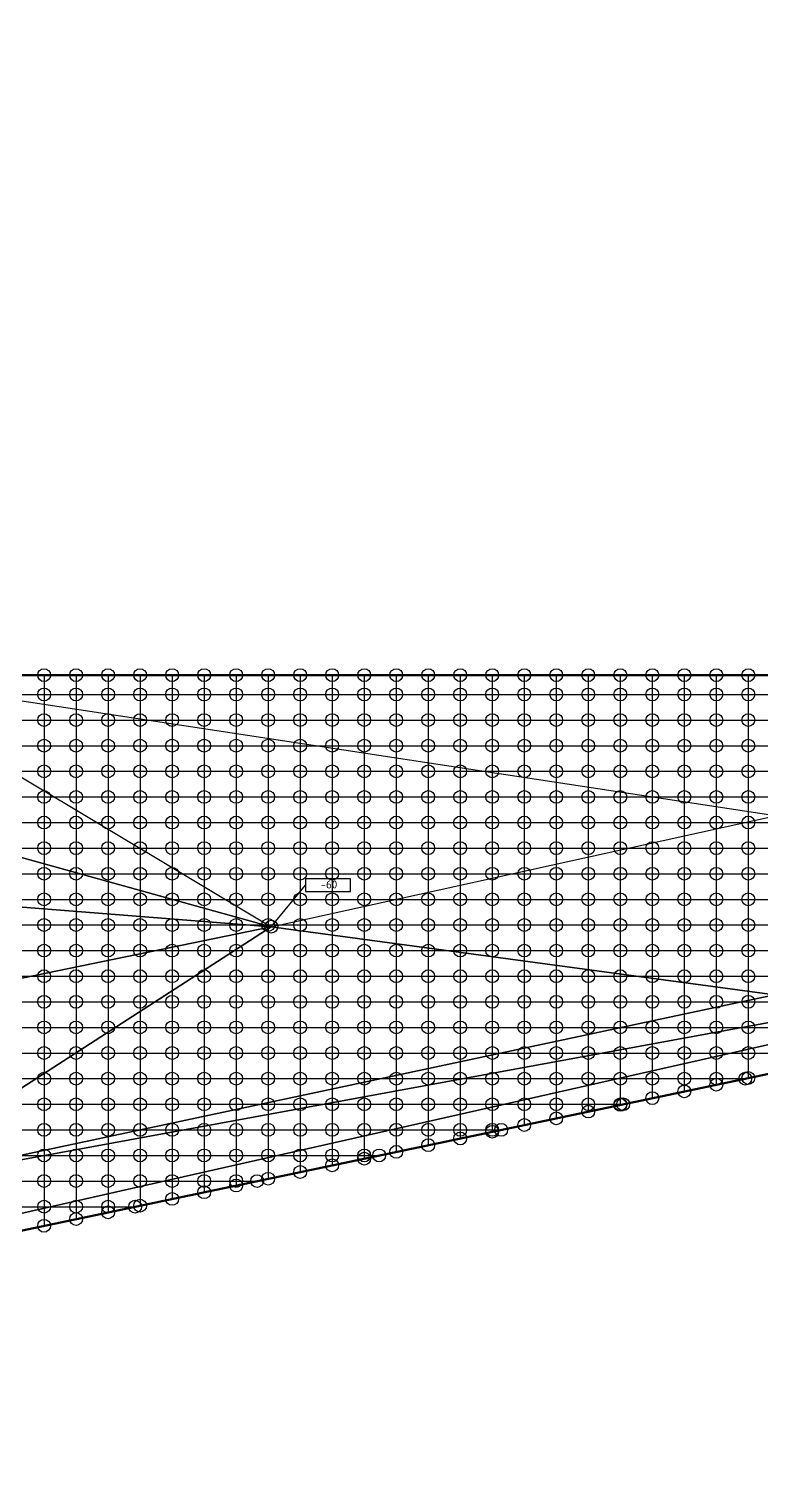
# Model space of a CAD drawing. Header units: millimetres. Extents: x 3543 to 601035, y -146359 to 38454.
# Drawn here: x 499518 to 510965, y 4826 to 27158 of the extents above; entities that cross this region are included whole.
import ezdxf
from ezdxf.enums import TextEntityAlignment as Align

# ---------------------------------------------------------------- set-up
doc = ezdxf.new("R2010")
doc.units = ezdxf.units.MM
doc.layers.add('контур', color=1, linetype='Continuous', lineweight=50)
for name, color, linetype in [('линии_высот', 4, 'Continuous'), ('опорыvb', 7, 'Continuous'), ('сеткаvb', 8, 'Continuous')]:
    doc.layers.add(name, color=color, linetype=linetype)
doc.styles.add('isocpeur', font='isocpeur.ttf')

# ---------------------------------------------------------------- blocks, each defined once
blk = doc.blocks.new('otmetka_oporvb')
at = {"linetype": 'ByBlock', "lineweight": -2}
blk.add_hatch(color=0, dxfattribs=at).paths.add_polyline_path([(-38, -32, 1), (38, 32, 1)])
at = {"color": 0, "linetype": 'ByBlock', "lineweight": -2}
blk.add_line((0, 0), (2142, 2596), dxfattribs=at)
at = {"color": 0}
blk.add_lwpolyline([(2142, 2196), (4942, 2196), (4942, 2996), (2142, 2996)], close=True, dxfattribs=at)
at = {"color": 0, "linetype": 'ByBlock', "lineweight": -2, "style": 'isocpeur'}
blk.add_attdef('OTM', text='', height=500, dxfattribs=at).set_placement((3600, 2639), align=Align.MIDDLE_CENTER)
blk = doc.blocks.new('opor_symbPRO')
at = {"color": 0, "ltscale": 20}
blk.add_circle((0, 0), 100, dxfattribs=at)

msp = doc.modelspace()

# ---------------------------------------------------------------- linework, layer by layer
at = {"layer": 'контур', "linetype": 'Continuous'}
msp.add_lwpolyline([(482446.7, 4826.4), (477760.5, 27157.8), (496743.3, 27157.8), (496743.3, 17060.4), (528243.1, 17060.4), (528243.1, 27157.8), (565904.8, 27157.8), (565904.8, 22339.3)], close=True, dxfattribs=at)
at = {"layer": 'линии_высот'}
for points in [[(482446.7, 4826.4), (519200.6, 13124.4), (565904.8, 22339.3)], [(496743.3, 17060.4), (528243.1, 17060.4), (511181.2, 14864.1)], [(511181.2, 14864.1), (496743.3, 17060.4), (503309.6, 13131.2)], [(496978.3, 14884.9), (496743.3, 17060.4), (503309.6, 13131.2)], [(496978.3, 13628.4), (496978.3, 14884.9), (503309.6, 13131.2)], [(511170.1, 12066.3), (503309.6, 13131.2), (511181.2, 14864.1)], [(496978.3, 11826.3), (496978.3, 13628.4), (503309.6, 13131.2)], [(482446.7, 4826.4), (496978.3, 9045.7), (519200.6, 13124.4)], [(496978.3, 9045.7), (503309.6, 13131.2), (511170.1, 12066.3)], [(496978.3, 9045.7), (496978.3, 11826.3), (503309.6, 13131.2)], [(496978.3, 9045.7), (511170.1, 12066.3), (519200.6, 13124.4)]]:
    msp.add_lwpolyline(points, close=True, dxfattribs=at)
at = {"layer": 'сеткаvb', "linetype": 'Continuous'}
msp.add_line((496743.3, 17060.4), (528243.1, 17060.4), dxfattribs=at)
at = {"layer": 'сеткаvb'}
for p, q in [((499760.5, 17060.4), (499760.5, 8459.6)), ((500260.5, 17060.4), (500260.5, 8564.5)), ((500760.5, 17060.4), (500760.5, 8669.4)), ((501260.5, 17060.4), (501260.5, 8774.3)), ((501760.5, 17060.4), (501760.5, 8879.2)), ((502260.5, 17060.4), (502260.5, 8984.2)), ((502760.5, 17060.4), (502760.5, 9089.1)), ((503260.5, 17060.4), (503260.5, 9194)), ((503760.5, 17060.4), (503760.5, 9298.9)), ((504260.5, 17060.4), (504260.5, 9403.8)), ((504760.5, 17060.4), (504760.5, 9508.8)), ((505260.5, 17060.4), (505260.5, 9613.7)), ((505760.5, 17060.4), (505760.5, 9718.6)), ((506260.5, 17060.4), (506260.5, 9823.5)), ((506760.5, 17060.4), (506760.5, 9928.4)), ((507260.5, 17060.4), (507260.5, 10033.4)), ((507760.5, 17060.4), (507760.5, 10138.3)), ((508260.5, 17060.4), (508260.5, 10243.2)), ((508760.5, 17060.4), (508760.5, 10348.1)), ((509260.5, 17060.4), (509260.5, 10453)), ((509760.5, 17060.4), (509760.5, 10558)), ((510260.5, 17060.4), (510260.5, 10662.9)), ((510760.5, 17060.4), (510760.5, 10767.8)), ((481989, 16757.8), (539306.2, 16757.8)), ((482073.8, 16357.8), (537400, 16357.8)), ((482158.5, 15957.8), (535493.8, 15957.8)), ((482243.3, 15557.8), (533587.6, 15557.8)), ((482328, 15157.8), (531681.4, 15157.8)), ((482412.7, 14757.8), (529775.1, 14757.8)), ((482497.5, 14357.8), (527868.9, 14357.8)), ((482582.2, 13957.8), (525962.7, 13957.8)), ((482016.4, 13557.8), (524056.5, 13557.8)), ((480698.3, 13157.8), (522150.3, 13157.8)), ((480782.3, 12757.8), (520244.1, 12757.8)), ((480866.2, 12357.8), (518337.8, 12357.8)), ((480950.2, 11957.8), (516431.6, 11957.8)), ((481034.1, 11557.8), (514525.4, 11557.8)), ((481118, 11157.8), (512619.2, 11157.8)), ((481202, 10757.8), (510713, 10757.8)), ((481285.9, 10357.8), (508806.8, 10357.8)), ((481369.9, 9957.8), (506900.5, 9957.8)), ((481453.8, 9557.8), (504994.3, 9557.8)), ((481537.7, 9157.8), (503088.1, 9157.8)), ((481621.7, 8757.8), (501181.9, 8757.8))]:
    msp.add_line(p, q, dxfattribs=at)

# ---------------------------------------------------------------- block references
at = {"xscale": 0.25, "yscale": 0.25, "zscale": 0.25}
msp.add_blockref('otmetka_oporvb', (503309.6, 13131.2), dxfattribs=at).add_auto_attribs({'OTM': '-60'})
at = {"layer": 'опорыvb', "color": 92}
for p in [(499760.5, 17060.4), (500260.5, 17060.4), (500760.5, 17060.4), (501260.5, 17060.4), (501760.5, 17060.4), (502260.5, 17060.4), (502760.5, 17060.4), (503260.5, 17060.4), (503760.5, 17060.4), (504260.5, 17060.4), (504760.5, 17060.4), (505260.5, 17060.4), (505760.5, 17060.4), (506260.5, 17060.4), (506760.5, 17060.4), (507260.5, 17060.4), (507760.5, 17060.4), (508260.5, 17060.4), (508760.5, 17060.4), (509260.5, 17060.4), (509760.5, 17060.4), (510260.5, 17060.4), (510760.5, 17060.4), (499760.5, 16757.8), (500260.5, 16757.8), (500760.5, 16757.8), (501260.5, 16757.8), (501760.5, 16757.8), (502260.5, 16757.8), (502760.5, 16757.8), (503260.5, 16757.8), (503760.5, 16757.8), (504260.5, 16757.8), (504760.5, 16757.8), (505260.5, 16757.8), (505760.5, 16757.8), (506260.5, 16757.8), (506760.5, 16757.8), (507260.5, 16757.8), (507760.5, 16757.8), (508260.5, 16757.8), (508760.5, 16757.8), (509260.5, 16757.8), (509760.5, 16757.8), (510260.5, 16757.8), (510760.5, 16757.8), (499760.5, 16357.8), (500260.5, 16357.8), (500760.5, 16357.8), (501260.5, 16357.8), (501760.5, 16357.8), (502260.5, 16357.8), (502760.5, 16357.8), (503260.5, 16357.8), (503760.5, 16357.8), (504260.5, 16357.8), (504760.5, 16357.8), (505260.5, 16357.8), (505760.5, 16357.8), (506260.5, 16357.8), (506760.5, 16357.8), (507260.5, 16357.8), (507760.5, 16357.8), (508260.5, 16357.8), (508760.5, 16357.8), (509260.5, 16357.8), (509760.5, 16357.8), (510260.5, 16357.8), (510760.5, 16357.8), (499760.5, 15957.8), (500260.5, 15957.8), (500760.5, 15957.8), (501260.5, 15957.8), (501760.5, 15957.8), (502260.5, 15957.8), (502760.5, 15957.8), (503260.5, 15957.8), (503760.5, 15957.8), (504260.5, 15957.8), (504760.5, 15957.8), (505260.5, 15957.8), (505760.5, 15957.8), (506260.5, 15957.8), (506760.5, 15957.8), (507260.5, 15957.8), (507760.5, 15957.8), (508260.5, 15957.8), (508760.5, 15957.8), (509260.5, 15957.8), (509760.5, 15957.8), (510260.5, 15957.8), (510760.5, 15957.8), (503260.5, 15557.8), (503760.5, 15557.8), (504260.5, 15557.8), (504760.5, 15557.8), (505260.5, 15557.8), (505760.5, 15557.8), (506260.5, 15557.8), (506760.5, 15557.8), (507260.5, 15557.8), (507760.5, 15557.8), (508260.5, 15557.8), (508760.5, 15557.8), (509260.5, 15557.8), (509760.5, 15557.8), (510260.5, 15557.8), (510760.5, 15557.8), (508260.5, 15157.8), (508760.5, 15157.8), (509260.5, 15157.8), (509760.5, 15157.8), (510260.5, 15157.8), (510760.5, 15157.8), (509760.5, 10757.8), (510260.5, 10757.8), (507760.5, 10357.8), (508260.5, 10357.8), (506260.5, 9957.8), (504260.5, 9557.8), (502260.5, 9157.8), (500260.5, 8757.8)]:
    msp.add_blockref('opor_symbPRO', p, dxfattribs=at)
at = {"layer": 'опорыvb', "color": 131}
for p in [(499760.5, 15557.8), (500260.5, 15557.8), (500760.5, 15557.8), (501260.5, 15557.8), (501760.5, 15557.8), (502260.5, 15557.8), (502760.5, 15557.8), (499760.5, 15157.8), (500260.5, 15157.8), (500760.5, 15157.8), (501260.5, 15157.8), (501760.5, 15157.8), (502260.5, 15157.8), (502760.5, 15157.8), (503260.5, 15157.8), (503760.5, 15157.8), (504260.5, 15157.8), (504760.5, 15157.8), (505260.5, 15157.8), (505760.5, 15157.8), (506260.5, 15157.8), (506760.5, 15157.8), (507260.5, 15157.8), (507760.5, 15157.8), (499760.5, 14757.8), (500260.5, 14757.8), (500760.5, 14757.8), (501260.5, 14757.8), (501760.5, 14757.8), (502260.5, 14757.8), (502760.5, 14757.8), (503260.5, 14757.8), (503760.5, 14757.8), (504260.5, 14757.8), (504760.5, 14757.8), (505260.5, 14757.8), (505760.5, 14757.8), (506260.5, 14757.8), (506760.5, 14757.8), (507260.5, 14757.8), (507760.5, 14757.8), (508260.5, 14757.8), (508760.5, 14757.8), (509260.5, 14757.8), (509760.5, 14757.8), (510260.5, 14757.8), (510760.5, 14757.8), (499760.5, 14357.8), (500260.5, 14357.8), (500760.5, 14357.8), (501260.5, 14357.8), (501760.5, 14357.8), (502260.5, 14357.8), (502760.5, 14357.8), (503260.5, 14357.8), (503760.5, 14357.8), (504260.5, 14357.8), (504760.5, 14357.8), (505260.5, 14357.8), (505760.5, 14357.8), (506260.5, 14357.8), (506760.5, 14357.8), (507260.5, 14357.8), (507760.5, 14357.8), (508260.5, 14357.8), (508760.5, 14357.8), (509260.5, 14357.8), (509760.5, 14357.8), (510260.5, 14357.8), (510760.5, 14357.8), (499760.5, 13957.8), (500260.5, 13957.8), (500760.5, 13957.8), (501260.5, 13957.8), (501760.5, 13957.8), (502260.5, 13957.8), (502760.5, 13957.8), (503260.5, 13957.8), (503760.5, 13957.8), (504260.5, 13957.8), (504760.5, 13957.8), (505260.5, 13957.8), (505760.5, 13957.8), (506260.5, 13957.8), (506760.5, 13957.8), (507260.5, 13957.8), (507760.5, 13957.8), (508260.5, 13957.8), (508760.5, 13957.8), (509260.5, 13957.8), (509760.5, 13957.8), (510260.5, 13957.8), (510760.5, 13957.8), (499760.5, 13557.8), (500260.5, 13557.8), (500760.5, 13557.8), (501260.5, 13557.8), (502760.5, 13557.8), (503260.5, 13557.8), (503760.5, 13557.8), (504260.5, 13557.8), (504760.5, 13557.8), (505260.5, 13557.8), (505760.5, 13557.8), (506260.5, 13557.8), (506760.5, 13557.8), (507260.5, 13557.8), (507760.5, 13557.8), (508260.5, 13557.8), (508760.5, 13557.8), (509260.5, 13557.8), (509760.5, 13557.8), (510260.5, 13557.8), (510760.5, 13557.8), (499760.5, 13157.8), (500260.5, 13157.8), (500760.5, 13157.8), (501260.5, 13157.8), (504760.5, 13157.8), (505260.5, 13157.8), (505760.5, 13157.8), (506260.5, 13157.8), (506760.5, 13157.8), (507260.5, 13157.8), (507760.5, 13157.8), (508260.5, 13157.8), (508760.5, 13157.8), (509260.5, 13157.8), (509760.5, 13157.8), (510260.5, 13157.8), (510760.5, 13157.8), (499760.5, 12757.8), (500260.5, 12757.8), (500760.5, 12757.8), (501260.5, 12757.8), (504260.5, 12757.8), (504760.5, 12757.8), (505260.5, 12757.8), (505760.5, 12757.8), (506260.5, 12757.8), (506760.5, 12757.8), (507260.5, 12757.8), (507760.5, 12757.8), (508260.5, 12757.8), (508760.5, 12757.8), (509260.5, 12757.8), (509760.5, 12757.8), (510260.5, 12757.8), (510760.5, 12757.8), (499760.5, 12357.8), (500260.5, 12357.8), (500760.5, 12357.8), (501260.5, 12357.8), (502760.5, 12357.8), (503260.5, 12357.8), (503760.5, 12357.8), (504260.5, 12357.8), (504760.5, 12357.8), (505260.5, 12357.8), (505760.5, 12357.8), (506260.5, 12357.8), (506760.5, 12357.8), (507260.5, 12357.8), (507760.5, 12357.8), (508260.5, 12357.8), (508760.5, 12357.8), (509260.5, 12357.8), (509760.5, 12357.8), (510260.5, 12357.8), (510760.5, 12357.8), (499760.5, 11957.8), (500260.5, 11957.8), (500760.5, 11957.8), (501260.5, 11957.8), (501760.5, 11957.8), (502260.5, 11957.8), (502760.5, 11957.8), (503260.5, 11957.8), (503760.5, 11957.8), (504260.5, 11957.8), (504760.5, 11957.8), (505260.5, 11957.8), (505760.5, 11957.8), (506260.5, 11957.8), (506760.5, 11957.8), (507260.5, 11957.8), (507760.5, 11957.8), (508260.5, 11957.8), (508760.5, 11957.8), (509260.5, 11957.8), (509760.5, 11957.8), (510260.5, 11957.8), (510760.5, 11957.8), (499760.5, 11557.8), (500260.5, 11557.8), (500760.5, 11557.8), (501260.5, 11557.8), (501760.5, 11557.8), (502260.5, 11557.8), (502760.5, 11557.8), (503260.5, 11557.8), (503760.5, 11557.8), (504260.5, 11557.8), (504760.5, 11557.8), (505260.5, 11557.8), (505760.5, 11557.8), (506260.5, 11557.8), (506760.5, 11557.8), (507260.5, 11557.8), (507760.5, 11557.8), (508260.5, 11557.8), (508760.5, 11557.8), (509260.5, 11557.8), (509760.5, 11557.8), (510260.5, 11557.8), (510760.5, 11557.8), (499760.5, 11157.8), (500260.5, 11157.8), (500760.5, 11157.8), (501260.5, 11157.8), (501760.5, 11157.8), (502260.5, 11157.8), (502760.5, 11157.8), (503260.5, 11157.8), (503760.5, 11157.8), (504260.5, 11157.8), (504760.5, 11157.8), (505260.5, 11157.8), (505760.5, 11157.8), (506260.5, 11157.8), (506760.5, 11157.8), (507260.5, 11157.8), (507760.5, 11157.8), (508260.5, 11157.8), (508760.5, 11157.8), (509260.5, 11157.8), (509760.5, 11157.8), (510260.5, 11157.8), (510760.5, 11157.8), (499760.5, 10757.8), (500260.5, 10757.8), (500760.5, 10757.8), (501260.5, 10757.8), (501760.5, 10757.8), (502260.5, 10757.8), (502760.5, 10757.8), (503260.5, 10757.8), (503760.5, 10757.8), (504260.5, 10757.8), (504760.5, 10757.8), (505260.5, 10757.8), (505760.5, 10757.8), (506260.5, 10757.8), (506760.5, 10757.8), (507260.5, 10757.8), (507760.5, 10757.8), (508260.5, 10757.8), (508760.5, 10757.8), (509260.5, 10757.8), (499760.5, 10357.8), (500260.5, 10357.8), (500760.5, 10357.8), (501260.5, 10357.8), (501760.5, 10357.8), (502260.5, 10357.8), (502760.5, 10357.8), (503260.5, 10357.8), (503760.5, 10357.8), (504260.5, 10357.8), (504760.5, 10357.8), (505260.5, 10357.8), (505760.5, 10357.8), (506260.5, 10357.8), (506760.5, 10357.8), (507260.5, 10357.8), (499760.5, 9957.8), (500260.5, 9957.8), (500760.5, 9957.8), (501260.5, 9957.8), (501760.5, 9957.8), (502260.5, 9957.8), (502760.5, 9957.8), (503260.5, 9957.8), (503760.5, 9957.8), (504260.5, 9957.8), (504760.5, 9957.8), (505260.5, 9957.8), (505760.5, 9957.8), (499760.5, 9557.8), (500260.5, 9557.8), (500760.5, 9557.8), (501260.5, 9557.8), (501760.5, 9557.8), (502260.5, 9557.8), (502760.5, 9557.8), (503260.5, 9557.8), (503760.5, 9557.8), (499760.5, 9157.8), (500260.5, 9157.8), (500760.5, 9157.8), (501260.5, 9157.8), (501760.5, 9157.8), (499760.5, 8757.8)]:
    msp.add_blockref('opor_symbPRO', p, dxfattribs=at)
at = {"layer": 'опорыvb', "color": 30}
for p in [(501760.5, 13557.8), (502260.5, 13557.8), (501760.5, 13157.8), (502260.5, 13157.8), (502760.5, 13157.8), (503260.5, 13157.8), (503309.6, 13131.2), (503760.5, 13157.8), (504260.5, 13157.8), (501760.5, 12757.8), (502260.5, 12757.8), (502760.5, 12757.8), (503260.5, 12757.8), (503760.5, 12757.8), (501760.5, 12357.8), (502260.5, 12357.8)]:
    msp.add_blockref('opor_symbPRO', p, dxfattribs=at)
at = {"layer": 'опорыvb', "color": 1}
for p in [(510260.5, 10662.9), (510713, 10757.8), (510760.5, 10767.8), (509260.5, 10453), (509760.5, 10558), (508260.5, 10243.2), (508760.5, 10357.8), (508760.5, 10348.1), (508806.8, 10357.8), (506760.5, 9957.8), (506900.5, 9957.8), (507260.5, 10033.4), (507760.5, 10138.3), (506260.5, 9823.5), (506760.5, 9928.4), (504760.5, 9557.8), (504760.5, 9508.8), (504994.3, 9557.8), (505260.5, 9613.7), (505760.5, 9718.6), (503760.5, 9298.9), (504260.5, 9403.8), (502760.5, 9157.8), (502760.5, 9089.1), (503088.1, 9157.8), (503260.5, 9194), (501760.5, 8879.2), (502260.5, 8984.2), (500760.5, 8757.8), (500760.5, 8669.4), (501181.9, 8757.8), (501260.5, 8774.3), (499760.5, 8459.6), (500260.5, 8564.5)]:
    msp.add_blockref('opor_symbPRO', p, dxfattribs=at)

doc.saveas('drawing.dxf')
